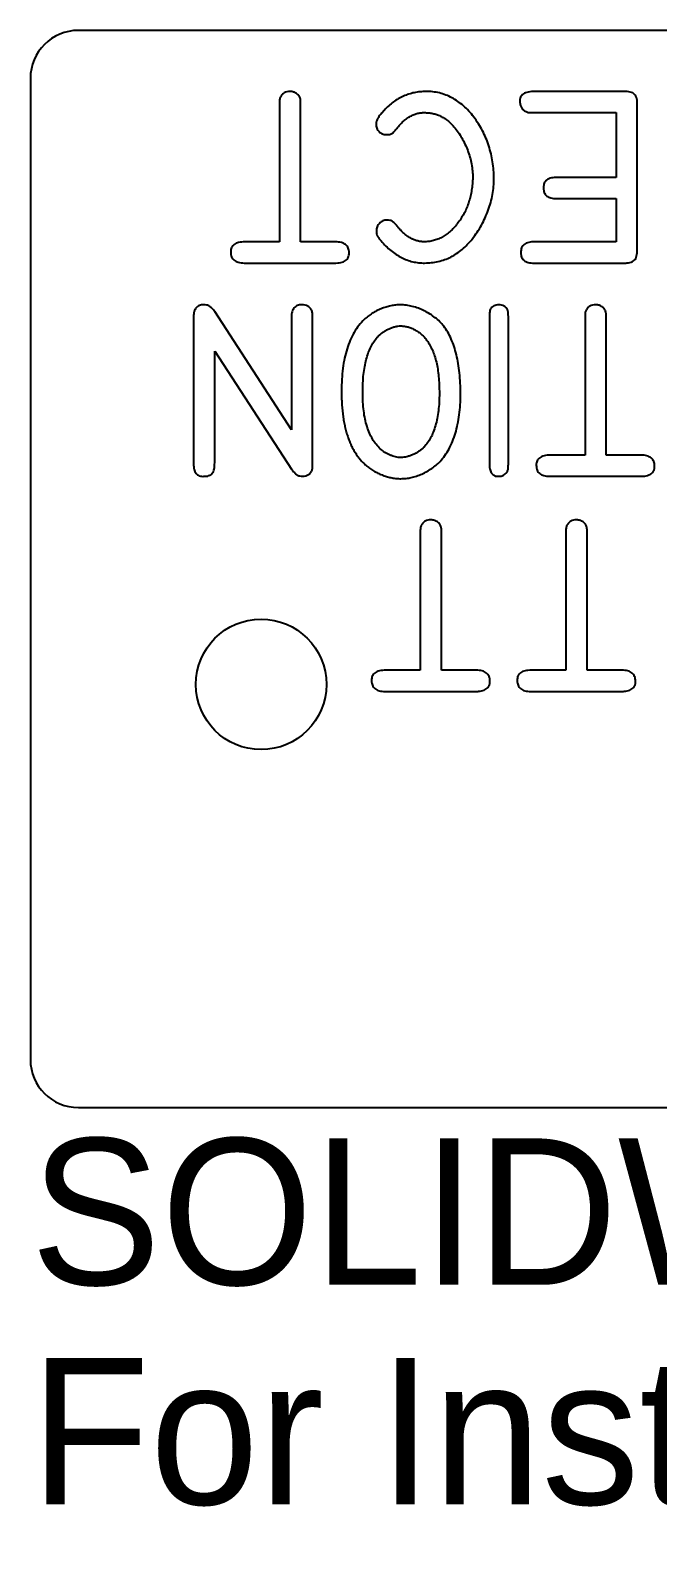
# Model space of a CAD drawing. Header units: inches. Extents: x -1.6 to 2.52, y -1.97 to 0.
# Drawn here: x -1.6 to -0.784, y -1.973 to 0 of the extents above; entities that cross this region are included whole.
import ezdxf

# ---------------------------------------------------------------- set-up
doc = ezdxf.new("R2010")
doc.units = ezdxf.units.IN
doc.header["$MEASUREMENT"] = 0
doc.styles.add('SLDTEXTSTYLE0', font='Arail.ttf')

msp = doc.modelspace()

# ---------------------------------------------------------------- linework, layer by layer
at = {"color": 1, "linetype": 'Continuous', "lineweight": 25}
for p, q in [((-0.0625, 0), (-1.5375, 0)), ((-1.6, -0.0625), (-1.6, -1.3375)), ((-1.2762, -0.0964), (-1.2762, -0.2749)), ((-1.2486, -0.2749), (-1.2486, -0.098)), ((-0.8287, -0.0794), (-0.9438, -0.0794)), ((-0.8111, -0.2845), (-0.8111, -0.0976)), ((-0.9455, -0.1069), (-0.8386, -0.1069)), ((-0.8386, -0.1069), (-0.8386, -0.1911)), ((-0.8386, -0.1911), (-0.9143, -0.1911)), ((-0.9157, -0.2186), (-0.8386, -0.2186)), ((-0.8386, -0.2186), (-0.8386, -0.2749)), ((-1.2762, -0.2749), (-1.3211, -0.2749)), ((-1.2034, -0.2749), (-1.2486, -0.2749)), ((-0.8386, -0.2749), (-0.9438, -0.2749)), ((-1.3221, -0.3024), (-1.205, -0.3024)), ((-1.0875, -0.3024), (-1.0875, -0.3024)), ((-0.9452, -0.3024), (-0.8293, -0.3024)), ((-1.3879, -0.3722), (-1.3879, -0.563)), ((-1.2606, -0.5194), (-1.3603, -0.3654)), ((-1.2606, -0.3725), (-1.2606, -0.5194)), ((-1.2331, -0.5624), (-1.2331, -0.3746)), ((-1.0031, -0.3719), (-1.0031, -0.5647)), ((-0.9786, -0.5637), (-0.9786, -0.3719)), ((-0.8789, -0.3736), (-0.8789, -0.5521)), ((-0.8514, -0.5521), (-0.8514, -0.3753)), ((-1.3603, -0.5618), (-1.3603, -0.4171)), ((-1.3603, -0.4171), (-1.2603, -0.5701)), ((-0.8789, -0.5521), (-0.9239, -0.5521)), ((-0.8062, -0.5521), (-0.8514, -0.5521)), ((-1.1183, -0.5827), (-1.1183, -0.5827)), ((-0.9249, -0.5796), (-0.8078, -0.5796)), ((-1.0931, -0.6532), (-1.0931, -0.8316)), ((-1.0655, -0.8316), (-1.0655, -0.6548)), ((-0.9038, -0.6532), (-0.9038, -0.8316)), ((-0.8762, -0.8316), (-0.8762, -0.6548)), ((-1.0931, -0.8316), (-1.138, -0.8316)), ((-1.0203, -0.8316), (-1.0655, -0.8316)), ((-0.9038, -0.8316), (-0.9487, -0.8316)), ((-0.831, -0.8316), (-0.8762, -0.8316)), ((-1.139, -0.8592), (-1.022, -0.8592)), ((-0.9497, -0.8592), (-0.8327, -0.8592)), ((-1.5375, -1.4), (-0.0625, -1.4))]:
    msp.add_line(p, q, dxfattribs=at)
msp.add_circle((-1.3, -0.85), 0.0848, dxfattribs=at)
for centre, start, end in [((-1.5375, -0.0625), 90, 180), ((-1.5375, -1.3375), 180, 270)]:
    msp.add_arc(centre, 0.0625, start, end, dxfattribs=at)
for points, knots in [([(-1.2749, -0.0866), (-1.2751, -0.0871), (-1.2755, -0.0883), (-1.276, -0.0903), (-1.2761, -0.093), (-1.2762, -0.0951), (-1.2762, -0.0964)], [0, 0, 0, 0, 0.180764, 0.36983, 0.622332, 1, 1, 1, 1]), ([(-1.2624, -0.0794), (-1.2638, -0.0795), (-1.2664, -0.0797), (-1.2699, -0.0811), (-1.2729, -0.0834), (-1.2742, -0.0855), (-1.2749, -0.0866)], [0, 0, 0, 0, 0.271915, 0.5139, 0.751504, 1, 1, 1, 1]), ([(-1.249, -0.0889), (-1.2492, -0.0883), (-1.2496, -0.0869), (-1.2507, -0.0851), (-1.2521, -0.0835), (-1.2544, -0.0817), (-1.2578, -0.0798), (-1.2608, -0.0795), (-1.2624, -0.0794)], [0, 0, 0, 0, 0.120094, 0.238507, 0.357556, 0.48472, 0.738153, 1, 1, 1, 1]), ([(-1.2486, -0.098), (-1.2486, -0.0968), (-1.2486, -0.0949), (-1.2487, -0.0923), (-1.2487, -0.0905), (-1.2489, -0.0894), (-1.249, -0.0889)], [0, 0, 0, 0, 0.398255, 0.647892, 0.828751, 1, 1, 1, 1]), ([(-1.0858, -0.0794), (-1.0884, -0.0795), (-1.0935, -0.0797), (-1.101, -0.0809), (-1.1082, -0.0827), (-1.1151, -0.0855), (-1.1218, -0.0888), (-1.1281, -0.093), (-1.1342, -0.098), (-1.1379, -0.1017), (-1.1398, -0.1036)], [0, 0, 0, 0, 0.126861, 0.251018, 0.372938, 0.493501, 0.616055, 0.740221, 0.867619, 1, 1, 1, 1]), ([(-1.0235, -0.1126), (-1.0256, -0.11), (-1.0298, -0.1048), (-1.0368, -0.098), (-1.0441, -0.0923), (-1.0517, -0.0875), (-1.0598, -0.0839), (-1.0682, -0.0812), (-1.0769, -0.0796), (-1.0828, -0.0795), (-1.0858, -0.0794)], [0, 0, 0, 0, 0.13924, 0.271457, 0.397548, 0.519474, 0.638345, 0.75745, 0.876936, 1, 1, 1, 1]), ([(-0.9438, -0.0794), (-0.9454, -0.0794), (-0.9484, -0.0794), (-0.9526, -0.08), (-0.9561, -0.081), (-0.959, -0.0824), (-0.9613, -0.0844), (-0.9628, -0.0869), (-0.9637, -0.0898), (-0.9637, -0.0919), (-0.9636, -0.093)], [0, 0, 0, 0, 0.174573, 0.32497, 0.454688, 0.569092, 0.673273, 0.774858, 0.880749, 1, 1, 1, 1]), ([(-0.9636, -0.093), (-0.9635, -0.0945), (-0.9631, -0.0974), (-0.9613, -0.1012), (-0.9584, -0.1042), (-0.9559, -0.1054), (-0.9546, -0.106)], [0, 0, 0, 0, 0.269511, 0.509617, 0.744319, 1, 1, 1, 1]), ([(-0.8111, -0.0976), (-0.811, -0.096), (-0.8109, -0.0931), (-0.8115, -0.0891), (-0.8125, -0.0857), (-0.8144, -0.083), (-0.817, -0.0812), (-0.8202, -0.08), (-0.8242, -0.0793), (-0.8271, -0.0794), (-0.8287, -0.0794)], [0, 0, 0, 0, 0.157549, 0.290229, 0.403641, 0.503585, 0.603169, 0.714666, 0.84627, 1, 1, 1, 1]), ([(-1.1398, -0.1036), (-1.1407, -0.1047), (-1.1425, -0.1066), (-1.1449, -0.1094), (-1.1468, -0.1118), (-1.1486, -0.1146), (-1.1502, -0.1177), (-1.1504, -0.1202), (-1.1505, -0.1214)], [0, 0, 0, 0, 0.200338, 0.371881, 0.518403, 0.638668, 0.833777, 1, 1, 1, 1]), ([(-1.1247, -0.1288), (-1.1233, -0.127), (-1.1206, -0.1236), (-1.1162, -0.1191), (-1.1117, -0.1153), (-1.1071, -0.1121), (-1.1024, -0.1097), (-1.0975, -0.108), (-1.0925, -0.107), (-1.0892, -0.1069), (-1.0875, -0.1069)], [0, 0, 0, 0, 0.149797, 0.289732, 0.421673, 0.544028, 0.661533, 0.776091, 0.887419, 1, 1, 1, 1]), ([(-1.0875, -0.1069), (-1.0857, -0.107), (-1.0821, -0.107), (-1.0768, -0.1079), (-1.0717, -0.1093), (-1.0668, -0.1113), (-1.0621, -0.1139), (-1.0576, -0.1172), (-1.0532, -0.121), (-1.0506, -0.1239), (-1.0493, -0.1254)], [0, 0, 0, 0, 0.123723, 0.244377, 0.364591, 0.483864, 0.60638, 0.731979, 0.862579, 1, 1, 1, 1]), ([(-0.9973, -0.1927), (-0.9973, -0.189), (-0.9975, -0.1818), (-0.9989, -0.171), (-1.0009, -0.1604), (-1.0039, -0.15), (-1.0076, -0.14), (-1.0121, -0.1303), (-1.0173, -0.1212), (-1.0214, -0.1155), (-1.0235, -0.1126)], [0, 0, 0, 0, 0.127967, 0.254496, 0.380212, 0.506112, 0.631069, 0.754595, 0.877264, 1, 1, 1, 1]), ([(-0.9546, -0.106), (-0.9541, -0.1062), (-0.953, -0.1066), (-0.9511, -0.1069), (-0.9486, -0.1069), (-0.9467, -0.1069), (-0.9455, -0.1069)], [0, 0, 0, 0, 0.185122, 0.36714, 0.620416, 1, 1, 1, 1]), ([(-1.1505, -0.1214), (-1.1505, -0.1224), (-1.1504, -0.1244), (-1.1496, -0.1272), (-1.1484, -0.1296), (-1.1467, -0.1317), (-1.1448, -0.1334), (-1.1424, -0.1346), (-1.1399, -0.1353), (-1.138, -0.1355), (-1.1371, -0.1355)], [0, 0, 0, 0, 0.14089, 0.267807, 0.392259, 0.511172, 0.631184, 0.749701, 0.870187, 1, 1, 1, 1]), ([(-1.1371, -0.1355), (-1.1358, -0.1355), (-1.1334, -0.1354), (-1.13, -0.1342), (-1.1271, -0.1319), (-1.1255, -0.1299), (-1.1247, -0.1288)], [0, 0, 0, 0, 0.259798, 0.482573, 0.716463, 1, 1, 1, 1]), ([(-1.0493, -0.1254), (-1.0474, -0.1277), (-1.0437, -0.1323), (-1.039, -0.1398), (-1.0348, -0.1478), (-1.0313, -0.1562), (-1.0285, -0.1649), (-1.0263, -0.1736), (-1.0251, -0.1825), (-1.0249, -0.1884), (-1.0248, -0.1913)], [0, 0, 0, 0, 0.123416, 0.246335, 0.371614, 0.499268, 0.627206, 0.752406, 0.876688, 1, 1, 1, 1]), ([(-1.0248, -0.1913), (-1.0249, -0.1941), (-1.0252, -0.1996), (-1.0262, -0.2077), (-1.0277, -0.2155), (-1.0298, -0.223), (-1.0324, -0.2301), (-1.0356, -0.237), (-1.0393, -0.2435), (-1.0435, -0.2496), (-1.0481, -0.2553), (-1.0529, -0.2603), (-1.058, -0.2646), (-1.0633, -0.2681), (-1.0688, -0.2709), (-1.0746, -0.273), (-1.0806, -0.2744), (-1.0847, -0.2747), (-1.0868, -0.2749)], [0, 0, 0, 0, 0.073667, 0.144798, 0.214163, 0.281725, 0.348698, 0.414316, 0.479805, 0.545598, 0.609668, 0.670696, 0.728337, 0.784106, 0.838289, 0.891679, 0.945306, 1, 1, 1, 1]), ([(-1.0255, -0.2712), (-1.0233, -0.2682), (-1.019, -0.2624), (-1.0134, -0.2532), (-1.0086, -0.2436), (-1.0046, -0.2337), (-1.0013, -0.2237), (-0.999, -0.2134), (-0.9975, -0.2031), (-0.9973, -0.1962), (-0.9973, -0.1927)], [0, 0, 0, 0, 0.12811, 0.255289, 0.381248, 0.50707, 0.63174, 0.755364, 0.877608, 1, 1, 1, 1]), ([(-0.9143, -0.1911), (-0.9158, -0.1911), (-0.9186, -0.1911), (-0.9225, -0.1917), (-0.9258, -0.1927), (-0.9285, -0.1941), (-0.9306, -0.1962), (-0.932, -0.1986), (-0.9328, -0.2015), (-0.9328, -0.2036), (-0.9328, -0.2047)], [0, 0, 0, 0, 0.1700736, 0.3163407, 0.4431208, 0.5561968, 0.661047, 0.7652722, 0.8754059, 1, 1, 1, 1]), ([(-0.9328, -0.2047), (-0.9328, -0.2058), (-0.9328, -0.208), (-0.932, -0.2109), (-0.9307, -0.2134), (-0.9287, -0.2154), (-0.9262, -0.2169), (-0.9231, -0.218), (-0.9196, -0.2186), (-0.9171, -0.2186), (-0.9157, -0.2186)], [0, 0, 0, 0, 0.131943, 0.248643, 0.357121, 0.46377, 0.576078, 0.699869, 0.839541, 1, 1, 1, 1]), ([(-1.1364, -0.2466), (-1.1374, -0.2466), (-1.1392, -0.2468), (-1.1418, -0.2476), (-1.1442, -0.249), (-1.1463, -0.2508), (-1.148, -0.2529), (-1.1492, -0.2553), (-1.15, -0.258), (-1.1501, -0.2599), (-1.1502, -0.2609)], [0, 0, 0, 0, 0.128485, 0.250896, 0.372017, 0.496778, 0.620428, 0.741409, 0.867384, 1, 1, 1, 1]), ([(-1.1213, -0.2565), (-1.1221, -0.2556), (-1.1234, -0.2539), (-1.1254, -0.2515), (-1.1272, -0.2498), (-1.1294, -0.2481), (-1.1325, -0.2467), (-1.1351, -0.2466), (-1.1364, -0.2466)], [0, 0, 0, 0, 0.1861724, 0.346062, 0.4802522, 0.5899778, 0.7862375, 1, 1, 1, 1]), ([(-1.0868, -0.2749), (-1.0884, -0.2748), (-1.0916, -0.2747), (-1.0964, -0.2738), (-1.101, -0.2724), (-1.1054, -0.2703), (-1.1097, -0.2678), (-1.1137, -0.2646), (-1.1177, -0.2608), (-1.1201, -0.258), (-1.1213, -0.2565)], [0, 0, 0, 0, 0.119887, 0.237951, 0.355674, 0.475615, 0.597527, 0.724633, 0.858377, 1, 1, 1, 1]), ([(-1.3211, -0.2749), (-1.3225, -0.2749), (-1.3253, -0.275), (-1.3291, -0.2755), (-1.3323, -0.2765), (-1.335, -0.278), (-1.337, -0.28), (-1.3386, -0.2823), (-1.3394, -0.2851), (-1.3395, -0.2871), (-1.3395, -0.2882)], [0, 0, 0, 0, 0.167971, 0.315478, 0.443154, 0.558617, 0.664384, 0.768603, 0.877991, 1, 1, 1, 1]), ([(-1.1856, -0.2892), (-1.1857, -0.2881), (-1.1858, -0.2859), (-1.1867, -0.283), (-1.188, -0.2804), (-1.1901, -0.2784), (-1.1926, -0.2768), (-1.1958, -0.2757), (-1.1994, -0.275), (-1.202, -0.2749), (-1.2034, -0.2749)], [0, 0, 0, 0, 0.129333, 0.24452, 0.353163, 0.460124, 0.575129, 0.700367, 0.841001, 1, 1, 1, 1]), ([(-1.1502, -0.2609), (-1.1501, -0.2619), (-1.15, -0.264), (-1.149, -0.2671), (-1.1469, -0.2702), (-1.1451, -0.2723), (-1.1441, -0.2735)], [0, 0, 0, 0, 0.214, 0.424662, 0.675215, 1, 1, 1, 1]), ([(-1.1441, -0.2735), (-1.1421, -0.2758), (-1.1381, -0.2803), (-1.1314, -0.2862), (-1.1247, -0.2913), (-1.1177, -0.2953), (-1.1105, -0.2986), (-1.103, -0.3008), (-1.0953, -0.3022), (-1.0901, -0.3024), (-1.0875, -0.3024)], [0, 0, 0, 0, 0.140987, 0.274771, 0.402439, 0.525094, 0.644679, 0.762579, 0.880267, 1, 1, 1, 1]), ([(-1.0875, -0.3024), (-1.0844, -0.3023), (-1.0785, -0.3021), (-1.0697, -0.3006), (-1.0614, -0.2981), (-1.0533, -0.2947), (-1.0457, -0.2903), (-1.0385, -0.2848), (-1.0317, -0.2785), (-1.0276, -0.2736), (-1.0255, -0.2712)], [0, 0, 0, 0, 0.125938, 0.248242, 0.369135, 0.489295, 0.610997, 0.735662, 0.864404, 1, 1, 1, 1]), ([(-0.9438, -0.2749), (-0.9453, -0.2749), (-0.9481, -0.2749), (-0.9519, -0.2755), (-0.9552, -0.2766), (-0.9579, -0.2781), (-0.96, -0.2801), (-0.9614, -0.2827), (-0.9623, -0.2856), (-0.9623, -0.2877), (-0.9623, -0.2889)], [0, 0, 0, 0, 0.167024, 0.311138, 0.437927, 0.549828, 0.656796, 0.762138, 0.874038, 1, 1, 1, 1]), ([(-1.3395, -0.2882), (-1.3395, -0.2893), (-1.3393, -0.2914), (-1.3385, -0.2944), (-1.3371, -0.2969), (-1.3351, -0.299), (-1.3326, -0.3005), (-1.3295, -0.3016), (-1.326, -0.3023), (-1.3234, -0.3024), (-1.3221, -0.3024)], [0, 0, 0, 0, 0.1311315, 0.2472243, 0.358152, 0.4651425, 0.5789809, 0.7022428, 0.8427831, 1, 1, 1, 1]), ([(-1.205, -0.3024), (-1.2035, -0.3024), (-1.2006, -0.3024), (-1.1966, -0.3018), (-1.1932, -0.3008), (-1.1903, -0.2994), (-1.1881, -0.2974), (-1.1866, -0.2951), (-1.1857, -0.2922), (-1.1857, -0.2902), (-1.1856, -0.2892)], [0, 0, 0, 0, 0.1725013, 0.3225116, 0.4545584, 0.5685032, 0.674738, 0.7764673, 0.8822092, 1, 1, 1, 1]), ([(-0.9623, -0.2889), (-0.9623, -0.2899), (-0.9622, -0.292), (-0.9615, -0.2948), (-0.9601, -0.2973), (-0.9582, -0.2992), (-0.9557, -0.3007), (-0.9527, -0.3018), (-0.9491, -0.3023), (-0.9466, -0.3024), (-0.9452, -0.3024)], [0, 0, 0, 0, 0.127989, 0.244452, 0.351055, 0.459193, 0.570407, 0.695928, 0.837219, 1, 1, 1, 1]), ([(-0.8293, -0.3024), (-0.8277, -0.3024), (-0.8248, -0.3025), (-0.8207, -0.3019), (-0.8174, -0.3007), (-0.8147, -0.2989), (-0.8128, -0.2963), (-0.8117, -0.293), (-0.811, -0.289), (-0.811, -0.2861), (-0.8111, -0.2845)], [0, 0, 0, 0, 0.157132, 0.289677, 0.403843, 0.503503, 0.602805, 0.715477, 0.846707, 1, 1, 1, 1]), ([(-1.3746, -0.3566), (-1.3756, -0.3566), (-1.3776, -0.3567), (-1.3803, -0.3574), (-1.3826, -0.3587), (-1.3845, -0.3605), (-1.386, -0.3627), (-1.387, -0.3655), (-1.3877, -0.3687), (-1.3878, -0.371), (-1.3879, -0.3722)], [0, 0, 0, 0, 0.129681, 0.246526, 0.358508, 0.466217, 0.578973, 0.702474, 0.843136, 1, 1, 1, 1]), ([(-1.3603, -0.3654), (-1.3613, -0.3641), (-1.3632, -0.3615), (-1.3668, -0.3586), (-1.3706, -0.3568), (-1.3733, -0.3567), (-1.3746, -0.3566)], [0, 0, 0, 0, 0.2900338, 0.5432315, 0.7745965, 1, 1, 1, 1]), ([(-1.2467, -0.3566), (-1.2478, -0.3566), (-1.2498, -0.3568), (-1.2526, -0.3575), (-1.255, -0.3588), (-1.257, -0.3606), (-1.2586, -0.3629), (-1.2597, -0.3657), (-1.2604, -0.369), (-1.2606, -0.3713), (-1.2606, -0.3725)], [0, 0, 0, 0, 0.1320343, 0.2517842, 0.362202, 0.4710525, 0.5843958, 0.7087218, 0.8456243, 1, 1, 1, 1]), ([(-1.2345, -0.3634), (-1.2352, -0.3624), (-1.2365, -0.3605), (-1.2394, -0.3583), (-1.2429, -0.3569), (-1.2454, -0.3567), (-1.2467, -0.3566)], [0, 0, 0, 0, 0.247187, 0.485102, 0.729915, 1, 1, 1, 1]), ([(-1.2331, -0.3746), (-1.2331, -0.3731), (-1.2331, -0.3707), (-1.2333, -0.3676), (-1.2337, -0.3653), (-1.2342, -0.364), (-1.2345, -0.3634)], [0, 0, 0, 0, 0.376449, 0.639047, 0.831738, 1, 1, 1, 1]), ([(-1.119, -0.3566), (-1.121, -0.3567), (-1.1252, -0.3569), (-1.1314, -0.3579), (-1.1377, -0.3595), (-1.1439, -0.3617), (-1.1499, -0.3644), (-1.1557, -0.3677), (-1.1611, -0.3714), (-1.1643, -0.3743), (-1.1659, -0.3757)], [0, 0, 0, 0, 0.119017, 0.240186, 0.364724, 0.492817, 0.622161, 0.748262, 0.874612, 1, 1, 1, 1]), ([(-1.0624, -0.3845), (-1.0641, -0.3825), (-1.0676, -0.3785), (-1.0737, -0.3733), (-1.0804, -0.3686), (-1.0878, -0.3645), (-1.0954, -0.3611), (-1.1033, -0.3586), (-1.1111, -0.357), (-1.1164, -0.3567), (-1.119, -0.3566)], [0, 0, 0, 0, 0.121092, 0.243919, 0.369915, 0.501016, 0.631465, 0.757614, 0.879349, 1, 1, 1, 1]), ([(-1.0018, -0.3621), (-1.002, -0.3627), (-1.0025, -0.3639), (-1.0029, -0.366), (-1.0031, -0.3687), (-1.0031, -0.3707), (-1.0031, -0.3719)], [0, 0, 0, 0, 0.195782, 0.389856, 0.639234, 1, 1, 1, 1]), ([(-0.991, -0.3566), (-0.9921, -0.3567), (-0.9943, -0.3569), (-0.9973, -0.3581), (-1, -0.3597), (-1.0012, -0.3613), (-1.0018, -0.3621)], [0, 0, 0, 0, 0.254027, 0.515009, 0.769478, 1, 1, 1, 1]), ([(-0.9796, -0.3634), (-0.9801, -0.3625), (-0.9813, -0.3605), (-0.9841, -0.3584), (-0.9874, -0.3569), (-0.9898, -0.3567), (-0.991, -0.3566)], [0, 0, 0, 0, 0.232738, 0.479688, 0.740584, 1, 1, 1, 1]), ([(-0.9786, -0.3719), (-0.9787, -0.3707), (-0.9787, -0.3689), (-0.9787, -0.3665), (-0.979, -0.3648), (-0.9794, -0.3639), (-0.9796, -0.3634)], [0, 0, 0, 0, 0.403005, 0.651878, 0.824747, 1, 1, 1, 1]), ([(-0.8776, -0.3638), (-0.8779, -0.3643), (-0.8783, -0.3655), (-0.8788, -0.3675), (-0.8789, -0.3702), (-0.8789, -0.3724), (-0.8789, -0.3736)], [0, 0, 0, 0, 0.180764, 0.36983, 0.622332, 1, 1, 1, 1]), ([(-0.8652, -0.3566), (-0.8665, -0.3567), (-0.8691, -0.3569), (-0.8727, -0.3583), (-0.8757, -0.3606), (-0.877, -0.3627), (-0.8776, -0.3638)], [0, 0, 0, 0, 0.271915, 0.5139, 0.751504, 1, 1, 1, 1]), ([(-0.8517, -0.3661), (-0.852, -0.3655), (-0.8524, -0.3641), (-0.8535, -0.3623), (-0.8549, -0.3607), (-0.8572, -0.3589), (-0.8606, -0.357), (-0.8636, -0.3567), (-0.8652, -0.3566)], [0, 0, 0, 0, 0.120094, 0.238507, 0.357556, 0.48472, 0.738153, 1, 1, 1, 1]), ([(-0.8514, -0.3753), (-0.8514, -0.374), (-0.8514, -0.3721), (-0.8514, -0.3696), (-0.8515, -0.3677), (-0.8517, -0.3667), (-0.8517, -0.3661)], [0, 0, 0, 0, 0.398255, 0.647892, 0.828751, 1, 1, 1, 1]), ([(-1.1659, -0.3757), (-1.1683, -0.3783), (-1.1732, -0.3835), (-1.1792, -0.3926), (-1.1843, -0.4027), (-1.1884, -0.4139), (-1.1917, -0.4262), (-1.1939, -0.4395), (-1.1953, -0.4538), (-1.1954, -0.4637), (-1.1955, -0.4688)], [0, 0, 0, 0, 0.104917, 0.212948, 0.325254, 0.443443, 0.569143, 0.703178, 0.846557, 1, 1, 1, 1]), ([(-1.1492, -0.3989), (-1.1481, -0.3979), (-1.1461, -0.3957), (-1.1425, -0.393), (-1.1388, -0.3904), (-1.1348, -0.3883), (-1.1307, -0.3864), (-1.1265, -0.3852), (-1.1224, -0.3843), (-1.1196, -0.3842), (-1.1183, -0.3841)], [0, 0, 0, 0, 0.125943, 0.253592, 0.381875, 0.513444, 0.642703, 0.765426, 0.885106, 1, 1, 1, 1]), ([(-1.1183, -0.3841), (-1.1167, -0.3842), (-1.1136, -0.3844), (-1.1089, -0.3854), (-1.1043, -0.387), (-1.0997, -0.3893), (-1.0954, -0.392), (-1.0913, -0.3952), (-1.0876, -0.3989), (-1.0855, -0.4016), (-1.0844, -0.403)], [0, 0, 0, 0, 0.116371, 0.233648, 0.355137, 0.482644, 0.612358, 0.740459, 0.869445, 1, 1, 1, 1]), ([(-1.0407, -0.4726), (-1.0408, -0.4679), (-1.0409, -0.4588), (-1.0419, -0.4455), (-1.0436, -0.4332), (-1.0459, -0.4217), (-1.049, -0.4111), (-1.0527, -0.4013), (-1.0571, -0.3924), (-1.0607, -0.3871), (-1.0624, -0.3845)], [0, 0, 0, 0, 0.153117, 0.297146, 0.432019, 0.559217, 0.67873, 0.790972, 0.898008, 1, 1, 1, 1]), ([(-1.1679, -0.4705), (-1.1679, -0.4665), (-1.1678, -0.4587), (-1.167, -0.4475), (-1.1655, -0.4372), (-1.1635, -0.4279), (-1.1609, -0.4194), (-1.1576, -0.4118), (-1.1539, -0.4049), (-1.1507, -0.4009), (-1.1492, -0.3989)], [0, 0, 0, 0, 0.1611848, 0.3098849, 0.4467065, 0.5722556, 0.6886041, 0.7981904, 0.9013907, 1, 1, 1, 1]), ([(-1.0844, -0.403), (-1.083, -0.405), (-1.0803, -0.4091), (-1.077, -0.4159), (-1.0742, -0.4233), (-1.072, -0.4315), (-1.0703, -0.4404), (-1.0691, -0.4501), (-1.0684, -0.4607), (-1.0683, -0.4681), (-1.0682, -0.4719)], [0, 0, 0, 0, 0.100096, 0.204761, 0.314883, 0.431713, 0.556714, 0.693411, 0.840791, 1, 1, 1, 1]), ([(-1.1955, -0.4688), (-1.1955, -0.4717), (-1.1955, -0.4773), (-1.195, -0.4855), (-1.1945, -0.4933), (-1.1935, -0.5009), (-1.1925, -0.5081), (-1.191, -0.515), (-1.1894, -0.5216), (-1.1874, -0.5279), (-1.1853, -0.5338), (-1.1828, -0.5394), (-1.1802, -0.5447), (-1.1771, -0.5497), (-1.1739, -0.5544), (-1.1704, -0.5587), (-1.1667, -0.5627), (-1.164, -0.5651), (-1.1626, -0.5663)], [0, 0, 0, 0, 0.0804308, 0.1577442, 0.2319752, 0.3037884, 0.3726824, 0.4389106, 0.5029704, 0.5646876, 0.6241087, 0.6815955, 0.7373862, 0.7919317, 0.8451675, 0.8974794, 0.9488813, 1, 1, 1, 1]), ([(-1.1451, -0.5439), (-1.147, -0.542), (-1.1508, -0.5381), (-1.1554, -0.5312), (-1.1594, -0.5234), (-1.1625, -0.5146), (-1.1651, -0.505), (-1.1667, -0.4943), (-1.1678, -0.4828), (-1.1679, -0.4747), (-1.1679, -0.4705)], [0, 0, 0, 0, 0.100871, 0.205152, 0.314772, 0.432547, 0.558901, 0.694635, 0.841464, 1, 1, 1, 1]), ([(-1.0682, -0.4719), (-1.0683, -0.4757), (-1.0684, -0.4832), (-1.0694, -0.4941), (-1.071, -0.5042), (-1.0732, -0.5135), (-1.076, -0.522), (-1.0794, -0.5295), (-1.0833, -0.536), (-1.0865, -0.5397), (-1.0881, -0.5415)], [0, 0, 0, 0, 0.156015, 0.302721, 0.440716, 0.570083, 0.690884, 0.801727, 0.904106, 1, 1, 1, 1]), ([(-1.0673, -0.5604), (-1.0652, -0.5579), (-1.0608, -0.5527), (-1.0555, -0.5439), (-1.0509, -0.5341), (-1.0472, -0.5234), (-1.0443, -0.5119), (-1.0422, -0.4995), (-1.0409, -0.4863), (-1.0408, -0.4773), (-1.0407, -0.4726)], [0, 0, 0, 0, 0.105705, 0.215134, 0.329018, 0.449631, 0.576639, 0.710541, 0.851416, 1, 1, 1, 1]), ([(-1.1183, -0.5552), (-1.1194, -0.5551), (-1.1217, -0.555), (-1.1252, -0.5544), (-1.1288, -0.5534), (-1.1336, -0.5516), (-1.1393, -0.5487), (-1.1432, -0.5455), (-1.1451, -0.5439)], [0.0003825, 0.0003825, 0.0003825, 0.0003825, 0.1152659, 0.2343175, 0.3582089, 0.4887804, 0.7484984, 1, 1, 1, 1]), ([(-1.0881, -0.5415), (-1.0891, -0.5425), (-1.0911, -0.5445), (-1.0945, -0.547), (-1.0983, -0.5494), (-1.1022, -0.5514), (-1.1063, -0.553), (-1.1104, -0.5542), (-1.1144, -0.555), (-1.117, -0.5551), (-1.1183, -0.5552)], [0, 0, 0, 0, 0.1233718, 0.2488697, 0.3785628, 0.5115228, 0.6437045, 0.7676051, 0.8867564, 0.9996268, 0.9996268, 0.9996268, 0.9996268]), ([(-0.9239, -0.5521), (-0.9253, -0.5521), (-0.928, -0.5522), (-0.9318, -0.5527), (-0.9351, -0.5538), (-0.9378, -0.5552), (-0.9398, -0.5572), (-0.9413, -0.5595), (-0.9422, -0.5623), (-0.9423, -0.5643), (-0.9423, -0.5654)], [0, 0, 0, 0, 0.167971, 0.315478, 0.443154, 0.558617, 0.664384, 0.768603, 0.877991, 1, 1, 1, 1]), ([(-0.7884, -0.5664), (-0.7885, -0.5653), (-0.7885, -0.5632), (-0.7895, -0.5602), (-0.7908, -0.5576), (-0.7929, -0.5556), (-0.7954, -0.554), (-0.7986, -0.5529), (-0.8022, -0.5522), (-0.8048, -0.5521), (-0.8062, -0.5521)], [0, 0, 0, 0, 0.129333, 0.24452, 0.353163, 0.460124, 0.575129, 0.700367, 0.841001, 1, 1, 1, 1]), ([(-1.3879, -0.563), (-1.3878, -0.5644), (-1.3878, -0.5669), (-1.3872, -0.5705), (-1.3862, -0.5734), (-1.3847, -0.5759), (-1.3827, -0.5777), (-1.3803, -0.579), (-1.3774, -0.5797), (-1.3754, -0.5797), (-1.3743, -0.5796)], [0, 0, 0, 0, 0.163938, 0.306432, 0.431186, 0.541686, 0.648056, 0.754622, 0.871099, 1, 1, 1, 1]), ([(-1.3743, -0.5796), (-1.3731, -0.5796), (-1.371, -0.5796), (-1.368, -0.5789), (-1.3654, -0.5776), (-1.3635, -0.5757), (-1.3619, -0.5732), (-1.361, -0.57), (-1.3604, -0.5661), (-1.3604, -0.5633), (-1.3603, -0.5618)], [0, 0, 0, 0, 0.131008, 0.246734, 0.350557, 0.449595, 0.555441, 0.681283, 0.82667, 1, 1, 1, 1]), ([(-1.2603, -0.5701), (-1.2597, -0.571), (-1.2587, -0.5725), (-1.2569, -0.5746), (-1.2552, -0.5763), (-1.253, -0.578), (-1.25, -0.5794), (-1.2474, -0.5796), (-1.246, -0.5796)], [0, 0, 0, 0, 0.169893, 0.318971, 0.452364, 0.567714, 0.780051, 1, 1, 1, 1]), ([(-1.246, -0.5796), (-1.2447, -0.5795), (-1.242, -0.5792), (-1.2384, -0.5775), (-1.2353, -0.575), (-1.2343, -0.5726), (-1.2338, -0.5715)], [0, 0, 0, 0, 0.257916, 0.515025, 0.763721, 1, 1, 1, 1]), ([(-1.2338, -0.5715), (-1.2336, -0.571), (-1.2333, -0.57), (-1.2332, -0.5682), (-1.2331, -0.5656), (-1.2331, -0.5636), (-1.2331, -0.5624)], [0, 0, 0, 0, 0.16399, 0.339564, 0.598586, 1, 1, 1, 1]), ([(-1.1626, -0.5663), (-1.161, -0.5675), (-1.1577, -0.57), (-1.1525, -0.5733), (-1.147, -0.5761), (-1.1414, -0.5784), (-1.1356, -0.5803), (-1.1298, -0.5817), (-1.1241, -0.5826), (-1.1202, -0.5827), (-1.1183, -0.5827)], [0, 0, 0, 0, 0.128897, 0.256024, 0.383031, 0.510763, 0.636864, 0.759967, 0.880017, 1, 1, 1, 1]), ([(-1.1183, -0.5827), (-1.116, -0.5826), (-1.1115, -0.5824), (-1.1047, -0.5813), (-1.0979, -0.5793), (-1.091, -0.5767), (-1.0845, -0.5734), (-1.0782, -0.5696), (-1.0725, -0.5653), (-1.069, -0.562), (-1.0673, -0.5604)], [0, 0, 0, 0, 0.118093, 0.238947, 0.362831, 0.491295, 0.621428, 0.748963, 0.874716, 1, 1, 1, 1]), ([(-1.0031, -0.5647), (-1.003, -0.5659), (-1.003, -0.5681), (-1.0024, -0.5712), (-1.0015, -0.5739), (-1.0001, -0.576), (-0.9984, -0.5778), (-0.9963, -0.5789), (-0.9938, -0.5796), (-0.992, -0.5796), (-0.991, -0.5796)], [0, 0, 0, 0, 0.162458, 0.305977, 0.430072, 0.545023, 0.649455, 0.757993, 0.87186, 1, 1, 1, 1]), ([(-0.9802, -0.5741), (-0.98, -0.5736), (-0.9794, -0.5725), (-0.9789, -0.5703), (-0.9787, -0.5674), (-0.9787, -0.5651), (-0.9786, -0.5637)], [0, 0, 0, 0, 0.17074, 0.353681, 0.613671, 1, 1, 1, 1]), ([(-0.9423, -0.5654), (-0.9422, -0.5665), (-0.9421, -0.5686), (-0.9413, -0.5716), (-0.9399, -0.5741), (-0.9379, -0.5762), (-0.9353, -0.5777), (-0.9323, -0.5789), (-0.9287, -0.5795), (-0.9262, -0.5796), (-0.9249, -0.5796)], [0, 0, 0, 0, 0.131132, 0.247224, 0.358152, 0.465143, 0.578981, 0.702243, 0.842783, 1, 1, 1, 1]), ([(-0.8078, -0.5796), (-0.8063, -0.5796), (-0.8034, -0.5796), (-0.7994, -0.579), (-0.7959, -0.578), (-0.7931, -0.5766), (-0.7909, -0.5747), (-0.7893, -0.5723), (-0.7885, -0.5695), (-0.7884, -0.5675), (-0.7884, -0.5664)], [0, 0, 0, 0, 0.1725013, 0.3225116, 0.4545584, 0.5685032, 0.674738, 0.7764673, 0.8822092, 1, 1, 1, 1]), ([(-0.991, -0.5796), (-0.99, -0.5796), (-0.9879, -0.5794), (-0.985, -0.5783), (-0.9824, -0.5765), (-0.981, -0.5749), (-0.9802, -0.5741)], [0, 0, 0, 0, 0.252822, 0.495908, 0.737887, 1, 1, 1, 1]), ([(-1.0918, -0.6433), (-1.092, -0.6439), (-1.0924, -0.645), (-1.0929, -0.647), (-1.0931, -0.6498), (-1.0931, -0.6519), (-1.0931, -0.6532)], [0, 0, 0, 0, 0.180764, 0.36983, 0.622332, 1, 1, 1, 1]), ([(-1.0793, -0.6361), (-1.0807, -0.6362), (-1.0833, -0.6364), (-1.0868, -0.6379), (-1.0898, -0.6402), (-1.0911, -0.6422), (-1.0918, -0.6433)], [0, 0, 0, 0, 0.2719151, 0.5139004, 0.7515035, 1, 1, 1, 1]), ([(-1.0659, -0.6457), (-1.0661, -0.645), (-1.0665, -0.6437), (-1.0676, -0.6419), (-1.069, -0.6402), (-1.0713, -0.6384), (-1.0747, -0.6365), (-1.0777, -0.6363), (-1.0793, -0.6361)], [0, 0, 0, 0, 0.120094, 0.238507, 0.357556, 0.48472, 0.738153, 1, 1, 1, 1]), ([(-1.0655, -0.6548), (-1.0655, -0.6536), (-1.0655, -0.6516), (-1.0656, -0.6491), (-1.0656, -0.6473), (-1.0658, -0.6462), (-1.0659, -0.6457)], [0, 0, 0, 0, 0.3982553, 0.6478917, 0.8287509, 1, 1, 1, 1]), ([(-0.9025, -0.6433), (-0.9027, -0.6439), (-0.9031, -0.645), (-0.9036, -0.647), (-0.9038, -0.6498), (-0.9038, -0.6519), (-0.9038, -0.6532)], [0, 0, 0, 0, 0.180764, 0.36983, 0.622332, 1, 1, 1, 1]), ([(-0.89, -0.6361), (-0.8914, -0.6362), (-0.894, -0.6364), (-0.8975, -0.6379), (-0.9005, -0.6402), (-0.9018, -0.6422), (-0.9025, -0.6433)], [0, 0, 0, 0, 0.2719151, 0.5139004, 0.7515035, 1, 1, 1, 1]), ([(-0.8766, -0.6457), (-0.8768, -0.645), (-0.8772, -0.6437), (-0.8783, -0.6419), (-0.8797, -0.6402), (-0.882, -0.6384), (-0.8854, -0.6365), (-0.8884, -0.6363), (-0.89, -0.6361)], [0, 0, 0, 0, 0.120094, 0.238507, 0.357556, 0.48472, 0.738153, 1, 1, 1, 1]), ([(-0.8762, -0.6548), (-0.8762, -0.6536), (-0.8762, -0.6516), (-0.8763, -0.6491), (-0.8763, -0.6473), (-0.8765, -0.6462), (-0.8766, -0.6457)], [0, 0, 0, 0, 0.3982553, 0.6478917, 0.8287509, 1, 1, 1, 1]), ([(-1.138, -0.8316), (-1.1394, -0.8317), (-1.1422, -0.8317), (-1.146, -0.8323), (-1.1492, -0.8333), (-1.1519, -0.8347), (-1.1539, -0.8367), (-1.1555, -0.839), (-1.1563, -0.8419), (-1.1564, -0.8439), (-1.1564, -0.8449)], [0, 0, 0, 0, 0.167971, 0.315478, 0.443154, 0.558617, 0.664384, 0.768603, 0.877991, 1, 1, 1, 1]), ([(-1.1564, -0.8449), (-1.1564, -0.846), (-1.1562, -0.8482), (-1.1554, -0.8511), (-1.154, -0.8536), (-1.152, -0.8557), (-1.1495, -0.8573), (-1.1464, -0.8584), (-1.1429, -0.859), (-1.1403, -0.8591), (-1.139, -0.8592)], [0, 0, 0, 0, 0.131132, 0.247224, 0.358152, 0.465143, 0.578981, 0.702243, 0.842783, 1, 1, 1, 1]), ([(-1.022, -0.8592), (-1.0204, -0.8592), (-1.0175, -0.8592), (-1.0135, -0.8585), (-1.0101, -0.8575), (-1.0072, -0.8561), (-1.005, -0.8542), (-1.0035, -0.8518), (-1.0026, -0.849), (-1.0026, -0.847), (-1.0025, -0.8459)], [0, 0, 0, 0, 0.172501, 0.322512, 0.454558, 0.568503, 0.674738, 0.776467, 0.882209, 1, 1, 1, 1]), ([(-1.0025, -0.8459), (-1.0026, -0.8448), (-1.0027, -0.8427), (-1.0036, -0.8398), (-1.0049, -0.8372), (-1.007, -0.8351), (-1.0095, -0.8335), (-1.0127, -0.8324), (-1.0163, -0.8318), (-1.0189, -0.8317), (-1.0203, -0.8316)], [0, 0, 0, 0, 0.129333, 0.24452, 0.353163, 0.460124, 0.575129, 0.700367, 0.841001, 1, 1, 1, 1]), ([(-0.9487, -0.8316), (-0.9501, -0.8317), (-0.9529, -0.8317), (-0.9567, -0.8323), (-0.9599, -0.8333), (-0.9626, -0.8347), (-0.9646, -0.8367), (-0.9662, -0.839), (-0.967, -0.8419), (-0.9671, -0.8439), (-0.9671, -0.8449)], [0, 0, 0, 0, 0.167971, 0.315478, 0.443154, 0.558617, 0.664384, 0.768603, 0.877991, 1, 1, 1, 1]), ([(-0.9671, -0.8449), (-0.9671, -0.846), (-0.9669, -0.8482), (-0.9661, -0.8511), (-0.9647, -0.8536), (-0.9627, -0.8557), (-0.9602, -0.8573), (-0.9571, -0.8584), (-0.9536, -0.859), (-0.951, -0.8591), (-0.9497, -0.8592)], [0, 0, 0, 0, 0.131132, 0.247224, 0.358152, 0.465143, 0.578981, 0.702243, 0.842783, 1, 1, 1, 1]), ([(-0.8327, -0.8592), (-0.8311, -0.8592), (-0.8282, -0.8592), (-0.8242, -0.8585), (-0.8208, -0.8575), (-0.8179, -0.8561), (-0.8157, -0.8542), (-0.8142, -0.8518), (-0.8133, -0.849), (-0.8133, -0.847), (-0.8132, -0.8459)], [0, 0, 0, 0, 0.172501, 0.322512, 0.454558, 0.568503, 0.674738, 0.776467, 0.882209, 1, 1, 1, 1]), ([(-0.8132, -0.8459), (-0.8133, -0.8448), (-0.8134, -0.8427), (-0.8143, -0.8398), (-0.8156, -0.8372), (-0.8177, -0.8351), (-0.8202, -0.8335), (-0.8234, -0.8324), (-0.827, -0.8318), (-0.8296, -0.8317), (-0.831, -0.8316)], [0, 0, 0, 0, 0.129333, 0.24452, 0.353163, 0.460124, 0.575129, 0.700367, 0.841001, 1, 1, 1, 1])]:
    msp.add_open_spline(points, degree=3, knots=knots, dxfattribs=at)

# ---------------------------------------------------------------- texts
at = {"color": 7, "linetype": 'Continuous', "char_height": 0.1903, "attachment_point": 1, "style": 'SLDTEXTSTYLE0'}
for s, insert in [('SOLIDWORKS Educational Product.', (-1.6, -1.4401)), ('For Instructional Use Only.', (-1.6, -1.7256))]:
    msp.add_mtext(s, dxfattribs=dict(at, insert=insert))

doc.saveas('drawing.dxf')
